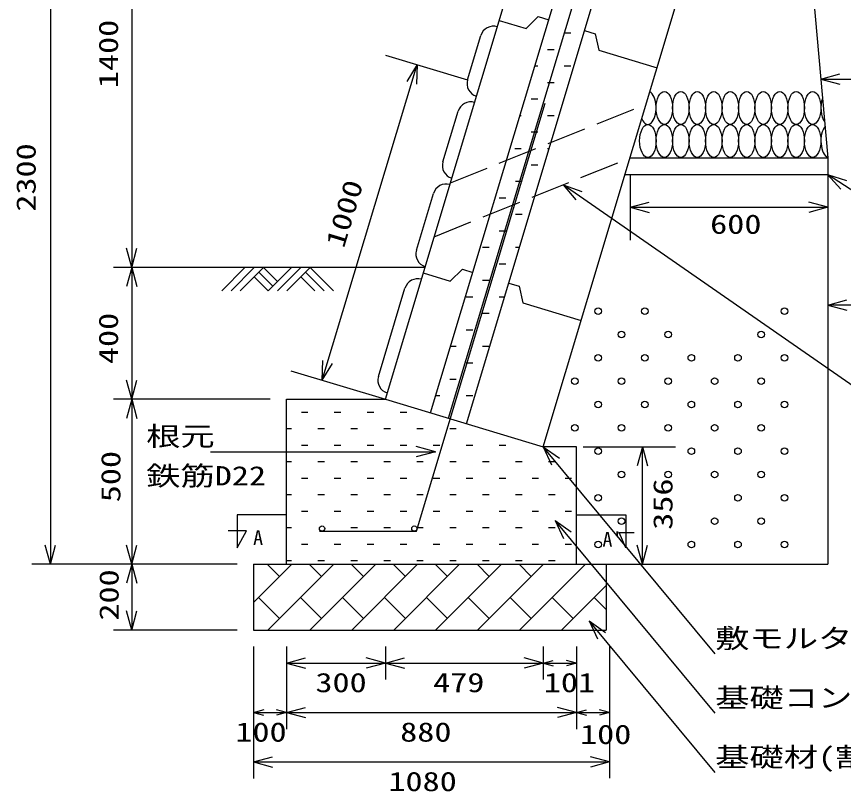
# Model space of a CAD drawing. Units: millimetres, scale not verified. Extents: x -10427 to 8480, y -7210 to 7278.
# Drawn here: x -5427 to -2918, y 790 to 3141 of the extents above; entities that cross this region are included whole.
import ezdxf
from ezdxf.enums import TextEntityAlignment as Align

# ---------------------------------------------------------------- set-up
doc = ezdxf.new("R2010")
doc.units = ezdxf.units.MM
doc.header["$LTSCALE"] = 40
doc.linetypes.add('DASHED3', pattern=[4, 3, -1])
doc.layers.add('0-0', color=7, linetype='Continuous')
doc.styles.add('ＭＳ ゴシック', font='')
doc.styles.get('ＭＳ ゴシック').set_extended_font_data('MS Gothic')

msp = doc.modelspace()

# ---------------------------------------------------------------- linework, layer by layer
at = {"layer": '0-0'}
for p, q in [((-5324.21, 3779.69), (-5324.21, 1479.69)), ((-3765.4, 3090.78), (-3745.4, 3090.78)), ((-3815.4, 3040.78), (-3795.4, 3040.78)), ((-4307.17, 3023.72), (-4058.18, 2948.87)), ((-4211.41, 2994.93), (-4242.97, 2943.9)), ((-3854.31, 2990.78), (-3845.4, 2990.78)), ((-3765.4, 2990.78), (-3745.4, 2990.78)), ((-2986.88, 2950.89), (-2928.93, 2966.42)), ((-3815.4, 2940.78), (-3795.4, 2940.78)), ((-2986.88, 2950.89), (-2257.62, 2950.89)), ((-2986.88, 2950.89), (-2928.93, 2935.36)), ((-3865.4, 2890.78), (-3845.4, 2890.78)), ((-3765.4, 2890.78), (-3765.33, 2890.78)), ((-3899.4, 2840.78), (-3895.4, 2840.78)), ((-3815.4, 2840.78), (-3795.4, 2840.78)), ((-3865.4, 2790.78), (-3845.4, 2790.78)), ((-3915.4, 2740.77), (-3895.4, 2740.77)), ((-3815.4, 2740.77), (-3810.43, 2740.77)), ((-3865.4, 2690.77), (-3845.4, 2690.77)), ((-3565.35, 2661.95), (-3565.35, 2461.95)), ((-2966.09, 2661.95), (-2926.04, 2617.27)), ((-2965.35, 2661.95), (-2965.35, 2461.95)), ((-3912.64, 2640.78), (-3892.64, 2640.78)), ((-3768.34, 2630.28), (-3729.58, 2584.48)), ((-3962.64, 2590.78), (-3942.64, 2590.78)), ((-3565.35, 2561.95), (-3507.39, 2577.48)), ((-3565.35, 2561.95), (-3507.39, 2546.42)), ((-2965.35, 2561.95), (-3023.3, 2577.48)), ((-3912.64, 2540.78), (-3892.64, 2540.78)), ((-3962.64, 2490.78), (-3942.64, 2490.78)), ((-5077.16, 2379.69), (-5092.69, 2437.65)), ((-5077.16, 2379.69), (-5061.63, 2437.65)), ((-4012.64, 2440.78), (-3992.64, 2440.78)), ((-3912.64, 2440.78), (-3900.61, 2440.78)), ((-3962.64, 2390.78), (-3942.64, 2390.78)), ((-4187.52, 2379.69), (-5132.95, 2379.69)), ((-5077.16, 2379.69), (-5092.69, 2321.74)), ((-5077.16, 2379.69), (-5061.63, 2321.74)), ((-4733.69, 2379.69), (-4804.4, 2308.98)), ((-4705.41, 2379.69), (-4776.12, 2308.98)), ((-4677.12, 2379.69), (-4747.83, 2308.98)), ((-4691.26, 2365.55), (-4648.84, 2323.12)), ((-4677.12, 2379.69), (-4634.7, 2337.27)), ((-4592.27, 2379.69), (-4662.98, 2308.98)), ((-4563.99, 2379.69), (-4634.7, 2308.98)), ((-4535.7, 2379.69), (-4606.41, 2308.98)), ((-4549.84, 2365.55), (-4493.28, 2308.98)), ((-4535.7, 2379.69), (-4464.99, 2308.98)), ((-4705.41, 2351.41), (-4662.98, 2308.98)), ((-4563.99, 2351.41), (-4521.56, 2308.98)), ((-4012.64, 2340.78), (-3992.64, 2340.78)), ((-4062.64, 2290.78), (-4042.64, 2290.78)), ((-3962.64, 2290.78), (-3945.71, 2290.78)), ((-2965.35, 2265.38), (-2907.39, 2249.85)), ((-4012.64, 2240.78), (-3992.64, 2240.78)), ((-3962.64, 2240.78), (-3960.74, 2240.78)), ((-4062.64, 2190.78), (-4042.64, 2190.78)), ((-4109.84, 2140.78), (-4092.64, 2140.78)), ((-4012.64, 2140.78), (-3992.64, 2140.78)), ((-4499.31, 2037.27), (-4497.49, 2097.24)), ((-4499.31, 2037.27), (-4467.75, 2088.3)), ((-4062.64, 2090.78), (-4042.64, 2090.78)), ((-4595.07, 2066.06), (-4307.78, 1979.69)), ((-5077.16, 1979.69), (-5092.69, 2037.65)), ((-5077.16, 1979.69), (-5061.63, 2037.65)), ((-4112.64, 2040.78), (-4092.64, 2040.78)), ((-4154.94, 1990.78), (-4142.64, 1990.78)), ((-4062.64, 1990.78), (-4042.64, 1990.78)), ((-4657.78, 1979.69), (-5132.95, 1979.69)), ((-5077.16, 1979.69), (-5092.69, 1921.74)), ((-5077.16, 1979.69), (-5061.63, 1921.74)), ((-4562.64, 1940.78), (-4542.64, 1940.78)), ((-4462.64, 1940.78), (-4442.64, 1940.78)), ((-4362.64, 1940.78), (-4342.64, 1940.78)), ((-4262.64, 1940.78), (-4242.64, 1940.78)), ((-4607.78, 1890.78), (-4592.64, 1890.78)), ((-4512.64, 1890.78), (-4492.64, 1890.78)), ((-4412.64, 1890.78), (-4392.64, 1890.78)), ((-4312.64, 1890.78), (-4292.64, 1890.78)), ((-4212.64, 1890.78), (-4192.64, 1890.78)), ((-4112.64, 1890.78), (-4092.64, 1890.78)), ((-4012.64, 1890.78), (-4012.01, 1890.78)), ((-4562.64, 1840.78), (-4542.64, 1840.78)), ((-4462.64, 1840.78), (-4442.64, 1840.78)), ((-4362.64, 1840.78), (-4342.64, 1840.78)), ((-4262.64, 1840.78), (-4242.64, 1840.78)), ((-4155.98, 1820.67), (-4213.93, 1836.2)), ((-4162.64, 1840.78), (-4142.64, 1840.78)), ((-4062.64, 1840.78), (-4042.64, 1840.78)), ((-3962.64, 1840.78), (-3942.64, 1840.78)), ((-3306.91, 1207.66), (-3828.78, 1835.69)), ((-3828.78, 1835.69), (-3779.79, 1801.04)), ((-3828.78, 1835.69), (-3803.68, 1781.19)), ((-3707.77, 1835.69), (-3427.78, 1835.69)), ((-3527.77, 1835.69), (-3543.3, 1777.74)), ((-3527.77, 1835.69), (-3512.25, 1777.74)), ((-3527.77, 1479.69), (-3527.77, 1835.69)), ((-4607.78, 1790.78), (-4592.64, 1790.78)), ((-4512.64, 1790.78), (-4492.64, 1790.78)), ((-4412.64, 1790.78), (-4392.64, 1790.78)), ((-4312.64, 1790.78), (-4292.64, 1790.78)), ((-4212.64, 1790.78), (-4192.64, 1790.78)), ((-4112.64, 1790.78), (-4092.64, 1790.78)), ((-4012.64, 1790.78), (-3992.64, 1790.78)), ((-3912.64, 1790.78), (-3892.64, 1790.78)), ((-3812.64, 1790.78), (-3792.64, 1790.78)), ((-4562.64, 1740.78), (-4542.64, 1740.78)), ((-4462.64, 1740.78), (-4442.64, 1740.78)), ((-4362.64, 1740.78), (-4342.64, 1740.78)), ((-4262.64, 1740.78), (-4242.64, 1740.78)), ((-4162.64, 1740.78), (-4142.64, 1740.78)), ((-4062.64, 1740.78), (-4042.64, 1740.78)), ((-3962.64, 1740.78), (-3942.64, 1740.78)), ((-3862.64, 1740.78), (-3842.64, 1740.78)), ((-3762.64, 1740.78), (-3742.64, 1740.78)), ((-4607.78, 1690.78), (-4592.64, 1690.78)), ((-4512.64, 1690.78), (-4492.64, 1690.78)), ((-4412.64, 1690.78), (-4392.64, 1690.78)), ((-4312.64, 1690.78), (-4292.64, 1690.78)), ((-4212.64, 1690.78), (-4192.64, 1690.78)), ((-4112.64, 1690.78), (-4092.64, 1690.78)), ((-4012.64, 1690.78), (-3992.64, 1690.78)), ((-3912.64, 1690.78), (-3892.64, 1690.78)), ((-3812.64, 1690.78), (-3792.64, 1690.78)), ((-4562.64, 1640.78), (-4542.64, 1640.78)), ((-4462.64, 1640.78), (-4442.64, 1640.78)), ((-4362.64, 1640.78), (-4342.64, 1640.78)), ((-4262.64, 1640.78), (-4242.64, 1640.78)), ((-4162.64, 1640.78), (-4142.64, 1640.78)), ((-4062.64, 1640.78), (-4042.64, 1640.78)), ((-3962.64, 1640.78), (-3942.64, 1640.78)), ((-3862.64, 1640.78), (-3842.64, 1640.78)), ((-3762.64, 1640.78), (-3742.64, 1640.78)), ((-3306.91, 1027.66), (-3792.52, 1612.06)), ((-3792.52, 1612.06), (-3743.53, 1577.41)), ((-3792.52, 1612.06), (-3767.42, 1557.56)), ((-4607.78, 1590.78), (-4592.64, 1590.78)), ((-4412.64, 1590.78), (-4392.64, 1590.78)), ((-4312.64, 1590.78), (-4292.64, 1590.78)), ((-4212.64, 1590.78), (-4192.64, 1590.78)), ((-4112.64, 1590.78), (-4092.64, 1590.78)), ((-4012.64, 1590.78), (-3992.64, 1590.78)), ((-3912.64, 1590.78), (-3892.64, 1590.78)), ((-3812.64, 1590.78), (-3792.64, 1590.78)), ((-5324.21, 1479.69), (-5339.74, 1537.65)), ((-5324.21, 1479.69), (-5308.68, 1537.65)), ((-5077.16, 1479.69), (-5092.69, 1537.65)), ((-5077.16, 1479.69), (-5061.63, 1537.65)), ((-4562.64, 1540.78), (-4542.64, 1540.78)), ((-4462.64, 1540.78), (-4442.64, 1540.78)), ((-4362.64, 1540.78), (-4342.64, 1540.78)), ((-4262.64, 1540.78), (-4242.64, 1540.78)), ((-4162.64, 1540.78), (-4142.64, 1540.78)), ((-4062.64, 1540.78), (-4042.64, 1540.78)), ((-3962.64, 1540.78), (-3942.64, 1540.78)), ((-3862.64, 1540.78), (-3842.64, 1540.78)), ((-3762.64, 1540.78), (-3742.64, 1540.78)), ((-3527.77, 1479.69), (-3543.3, 1537.65)), ((-3527.77, 1479.69), (-3512.25, 1537.65)), ((-4607.78, 1490.78), (-4592.64, 1490.78)), ((-4512.64, 1490.78), (-4492.64, 1490.78)), ((-4412.64, 1490.78), (-4392.64, 1490.78)), ((-4312.64, 1490.78), (-4292.64, 1490.78)), ((-4212.64, 1490.78), (-4192.64, 1490.78)), ((-4112.64, 1490.78), (-4092.64, 1490.78)), ((-4012.64, 1490.78), (-3992.64, 1490.78)), ((-3912.64, 1490.78), (-3892.64, 1490.78)), ((-3812.64, 1490.78), (-3792.64, 1490.78)), ((-4757.78, 1479.69), (-5380, 1479.69)), ((-5077.16, 1479.69), (-5092.69, 1421.74)), ((-5077.16, 1479.69), (-5061.63, 1421.74)), ((-4707.77, 1363.56), (-4591.64, 1479.69)), ((-4628.78, 1442.55), (-4665.92, 1479.69)), ((-4664.36, 1279.69), (-4464.36, 1479.69)), ((-4501.5, 1442.55), (-4538.64, 1479.69)), ((-4537.08, 1279.69), (-4337.08, 1479.69)), ((-4374.22, 1442.55), (-4411.36, 1479.69)), ((-4409.8, 1279.69), (-4209.8, 1479.69)), ((-4246.94, 1442.55), (-4284.08, 1479.69)), ((-4282.52, 1279.69), (-4082.52, 1479.69)), ((-4119.66, 1442.55), (-4156.8, 1479.69)), ((-4155.24, 1279.69), (-3955.24, 1479.69)), ((-3992.38, 1442.55), (-4029.52, 1479.69)), ((-4027.96, 1279.69), (-3827.96, 1479.69)), ((-3865.1, 1442.55), (-3902.24, 1479.69)), ((-3900.69, 1279.69), (-3700.68, 1479.69)), ((-3773.41, 1279.69), (-3637.78, 1415.32)), ((-4628.78, 1315.27), (-4692.42, 1378.91)), ((-4501.5, 1315.27), (-4565.14, 1378.91)), ((-4374.22, 1315.27), (-4437.86, 1378.91)), ((-4246.94, 1315.27), (-4310.58, 1378.91)), ((-4119.66, 1315.27), (-4183.3, 1378.91)), ((-3992.38, 1315.27), (-4056.02, 1378.91)), ((-3865.1, 1315.27), (-3928.74, 1378.91)), ((-3737.82, 1315.27), (-3801.46, 1378.91)), ((-3637.78, 1342.51), (-3674.18, 1378.92)), ((-5077.16, 1279.69), (-5092.69, 1337.65)), ((-5077.16, 1279.69), (-5061.63, 1337.65)), ((-3306.91, 847.66), (-3689, 1307.49)), ((-3689, 1307.49), (-3640.02, 1272.84)), ((-3689, 1307.49), (-3663.91, 1252.99)), ((-4757.78, 1279.69), (-5132.95, 1279.69)), ((-4707.77, 1229.69), (-4707.77, 829.69)), ((-4607.78, 1229.69), (-4607.78, 979.69)), ((-4307.78, 1229.69), (-4307.78, 1129.69)), ((-3828.86, 1229.69), (-3828.86, 1129.69)), ((-3727.77, 1229.69), (-3727.77, 979.69)), ((-3627.77, 1229.69), (-3627.77, 830.31)), ((-4607.78, 1179.69), (-4549.82, 1195.22)), ((-4607.78, 1179.69), (-4307.78, 1179.69)), ((-4607.78, 1179.69), (-4549.82, 1164.16)), ((-4307.78, 1179.69), (-4365.73, 1195.22)), ((-4307.78, 1179.69), (-4365.73, 1164.16)), ((-4307.78, 1179.69), (-4249.82, 1195.22)), ((-4307.78, 1179.69), (-4249.82, 1164.16)), ((-3828.86, 1179.69), (-3886.82, 1195.22)), ((-3828.86, 1179.69), (-3886.82, 1164.16)), ((-3828.86, 1179.69), (-3798.86, 1187.73)), ((-3828.86, 1179.69), (-3727.77, 1179.69)), ((-3727.77, 1179.69), (-3757.78, 1187.73)), ((-3727.77, 1179.69), (-3757.78, 1171.65)), ((-4707.77, 1029.69), (-4675.1, 1038.45)), ((-4707.77, 1029.69), (-4677.78, 1021.65)), ((-4607.78, 1029.69), (-4637.78, 1037.73)), ((-4607.78, 1029.69), (-4637.78, 1021.65)), ((-4607.78, 1029.69), (-4549.82, 1014.16)), ((-3727.77, 1029.69), (-3785.73, 1045.22)), ((-3727.77, 1029.69), (-3785.73, 1014.16)), ((-3727.77, 1029.69), (-3697.77, 1021.65)), ((-3727.77, 1029.69), (-3627.77, 1029.69)), ((-3627.77, 1029.69), (-3657.78, 1037.73)), ((-3627.77, 1029.69), (-3657.78, 1021.65)), ((-4707.77, 879.69), (-4649.82, 895.22)), ((-4707.77, 879.69), (-4649.82, 864.16)), ((-4707.77, 879.69), (-3637.78, 879.69)), ((-3627.77, 879.69), (-3685.73, 895.22)), ((-3627.77, 879.69), (-3685.73, 864.16))]:
    msp.add_line(p, q, dxfattribs=at)
at = {"layer": '0-0', "color": 2}
for p, q in [((-4307.78, 1979.69), (-3766.65, 3779.69)), ((-3828.78, 1835.69), (-3244.35, 3779.69)), ((-4170.66, 1938.47), (-3639.49, 3705.36)), ((-4061.49, 1905.65), (-3530.31, 3672.53)), ((-3034.54, 3479.69), (-2965.35, 2711.95)), ((-3880.73, 3104.36), (-3843.83, 3140.26)), ((-3843.83, 3140.26), (-3812.23, 3130.76)), ((-3962.3, 3128.89), (-3880.73, 3104.36)), ((-3703.05, 3097.94), (-3671.45, 3088.44)), ((-3671.45, 3088.44), (-3660.46, 3038.15)), ((-4058.18, 2948.87), (-4017.88, 3082.94)), ((-3660.46, 3038.15), (-3483.3, 2984.89)), ((-4133.04, 2699.88), (-4086.97, 2853.1)), ((-3580.38, 2661.95), (-2965.35, 2661.95)), ((-2965.35, 2661.12), (-2965.35, 1479.69)), ((-4213.65, 2431.73), (-4161.83, 2604.11)), ((-4192.62, 2362.76), (-4111.04, 2338.23)), ((-4074.15, 2374.13), (-4111.04, 2338.23)), ((-4074.15, 2374.13), (-4042.54, 2364.63)), ((-4328.81, 2048.67), (-4248.2, 2316.81)), ((-3933.37, 2331.81), (-3901.77, 2322.31)), ((-3901.77, 2322.31), (-3890.78, 2272.02)), ((-3890.78, 2272.02), (-3713.61, 2218.76)), ((-4607.78, 1479.69), (-4607.78, 1979.69)), ((-4607.78, 1979.69), (-4307.78, 1979.69)), ((-4307.78, 1979.69), (-3828.78, 1835.69)), ((-4707.77, 1479.69), (-4707.77, 1279.69)), ((-4707.77, 1479.69), (-3637.78, 1479.69)), ((-3637.78, 1479.69), (-3637.78, 1279.69)), ((-3637.78, 1479.69), (-2965.35, 1479.69)), ((-4707.77, 1279.69), (-3637.78, 1279.69))]:
    msp.add_line(p, q, dxfattribs=at)
at = {"layer": '0-0', "color": 5}
for p, q in [((-4116.07, 1922.06), (-3571.94, 3732.04)), ((-4213.78, 1579.69), (-3823.39, 2878.28)), ((-4507.78, 1579.69), (-4213.78, 1579.69))]:
    msp.add_line(p, q, dxfattribs=at)
at = {"layer": '0-0', "linetype": 'DASHED3'}
for p, q in [((-4110.56, 2635.69), (-3516.41, 2874.75)), ((-4159.51, 2472.89), (-3565.35, 2711.95))]:
    msp.add_line(p, q, dxfattribs=at)
at = {"layer": '0-0'}
for points in [[(-5077.16, 3779.69), (-5077.16, 2379.69), (-5077.16, 1979.69)], [(-4499.31, 2037.27), (-4211.41, 2994.93), (-4213.22, 2934.96)], [(-2794.3, 2549.86), (-2966.09, 2661.95), (-2909.07, 2643.29)], [(-2862.55, 2001.72), (-3768.34, 2630.28), (-3711.87, 2609.99)], [(-3565.35, 2561.95), (-2965.35, 2561.95), (-3023.3, 2546.42)], [(-2819, 2265.38), (-2965.35, 2265.38), (-2907.39, 2280.91)], [(-5077.16, 1979.69), (-5077.16, 1479.69), (-5077.16, 1279.69)], [(-4838.53, 1820.67), (-4155.98, 1820.67), (-4213.93, 1805.14)], [(-4307.78, 1179.69), (-3828.86, 1179.69), (-3798.86, 1171.65)], [(-4707.77, 1029.69), (-4607.78, 1029.69), (-4549.82, 1045.22)], [(-4607.78, 1029.69), (-3727.77, 1029.69), (-3697.77, 1037.73)]]:
    msp.add_lwpolyline(points, dxfattribs=at)
at = {"layer": '0-0', "color": 2}
for points in [[(-3565.35, 2711.95), (-2965.35, 2711.95), (-2965.35, 2661.95)], [(-3727.77, 1479.69), (-3727.77, 1835.69), (-3828.78, 1835.69)]]:
    msp.add_lwpolyline(points, dxfattribs=at)
at = {"layer": '0-0', "color": 3}
for points in [[(-4607.78, 1629.69), (-4757.78, 1629.69), (-4757.78, 1529.69), (-4729.04, 1580.52), (-4784.56, 1580.52)], [(-3727.78, 1629.69), (-3577.78, 1629.69), (-3577.78, 1529.69), (-3598.44, 1575.47), (-3553.01, 1575.47)]]:
    msp.add_lwpolyline(points, dxfattribs=at)
at = {"layer": '0-0'}
for centre in [(-3662.15, 2246.77), (-3520.73, 2246.77), (-3096.47, 2246.77), (-3591.44, 2176.06), (-3450.02, 2176.06), (-3167.18, 2176.06), (-3662.15, 2105.35), (-3520.73, 2105.35), (-3379.31, 2105.35), (-3237.89, 2105.35), (-3096.47, 2105.35), (-3732.86, 2034.64), (-3591.44, 2034.64), (-3450.02, 2034.64), (-3308.6, 2034.64), (-3167.18, 2034.64), (-3662.15, 1963.93), (-3520.73, 1963.93), (-3379.31, 1963.93), (-3237.89, 1963.93), (-3096.47, 1963.93), (-3732.86, 1893.21), (-3591.44, 1893.21), (-3450.02, 1893.21), (-3308.6, 1893.21), (-3167.18, 1893.22), (-3662.15, 1822.5), (-3379.31, 1822.5), (-3237.89, 1822.5), (-3096.47, 1822.5), (-3591.44, 1751.79), (-3450.02, 1751.79), (-3308.6, 1751.79), (-3167.18, 1751.79), (-3662.15, 1681.08), (-3237.89, 1681.08), (-3096.47, 1681.08), (-3591.44, 1610.37), (-3308.6, 1610.37), (-3167.18, 1610.37), (-3662.15, 1539.66), (-3379.31, 1539.66), (-3237.89, 1539.66), (-3096.47, 1539.66)]:
    msp.add_circle(centre, 10, dxfattribs=at)
at = {"layer": '0-0', "color": 5}
for centre in [(-4499.78, 1587.69), (-4219.93, 1587.69)]:
    msp.add_circle(centre, 8, dxfattribs=at)
at = {"layer": '0-0', "color": 2}
for centre, start, end in [((-3979.57, 3071.43), 73.26749, 163.26782), ((-4019.88, 2937.35), 163.26799, 253.26781), ((-4048.67, 2841.59), 73.26749, 163.26782), ((-4094.73, 2688.36), 163.26799, 253.26781), ((-4123.52, 2592.59), 73.26749, 163.26782), ((-4175.34, 2420.22), 163.26799, 253.26781), ((-4209.89, 2305.3), 73.26825, 163.26799), ((-4290.5, 2037.15), 163.26799, 253.26778)]:
    msp.add_arc(centre, 40, start, end, dxfattribs=at)
at = {"layer": '0-0'}
for centre, start_param, end_param in [((-3511.28, 2863.32), 2.3023177, 6.0397649), ((-2961.28, 2863.32), 0.9498731, 2.5483876), ((-2961.28, 2763.32), 0.5278518, 2.9704007)]:
    msp.add_ellipse(centre, major_axis=(0, 50), ratio=0.5, start_param=start_param, end_param=end_param, dxfattribs=at)
for centre in [(-3461.28, 2863.32), (-3411.28, 2863.32), (-3361.28, 2863.32), (-3311.28, 2863.32), (-3261.28, 2863.32), (-3211.28, 2863.32), (-3161.28, 2863.32), (-3111.28, 2863.32), (-3061.28, 2863.32), (-3011.28, 2863.32), (-3511.28, 2763.32), (-3461.28, 2763.32), (-3411.28, 2763.32), (-3361.28, 2763.32), (-3311.28, 2763.32), (-3261.28, 2763.32), (-3211.28, 2763.32), (-3161.28, 2763.32), (-3111.28, 2763.32), (-3061.28, 2763.32), (-3011.28, 2763.32)]:
    msp.add_ellipse(centre, major_axis=(0, 50), ratio=0.5, dxfattribs=at)

# ---------------------------------------------------------------- texts
at = {"layer": '0-0', "style": 'ＭＳ ゴシック', "width": 1.3}
for s, rotation, p in [('1400', 90, (-5101.38, 2923.45)), ('2300', 90, (-5351.23, 2548.66)), ('1000', 73.268, (-4417.01, 2430.11)), ('400', 90, (-5101.38, 2086.43)), ('500', 90, (-5094.1, 1667.48)), ('356', 90, (-3418.85, 1583.94)), ('200', 90, (-5099.54, 1308.48))]:
    msp.add_text(s, height=58.65, rotation=rotation, dxfattribs=at).set_placement(p, align=Align.BOTTOM_LEFT)
for s, p in [('600', (-3322.26, 2463.99)), ('根元', (-5033.53, 1820.67)), ('鉄筋D22', (-5033.53, 1700.67)), ('敷モルタル(厚さ均2cm)', (-3306.91, 1207.66)), ('300', (-4519.99, 1073.73)), ('479', (-4162.8, 1073.73)), ('101', (-3827.04, 1073.73)), ('基礎コンクリート', (-3306.91, 1027.66)), ('100', (-4762.88, 923.71)), ('880', (-4262.81, 923.71)), ('100', (-3717.03, 916.57)), ('基礎材(割ぐり石及び砕石)', (-3306.91, 847.66)), ('1080', (-4298.53, 773.69))]:
    msp.add_text(s, height=58.65, dxfattribs=at).set_placement(p, align=Align.BOTTOM_LEFT)
at = {"layer": '0-0', "color": 4, "style": 'ＭＳ ゴシック'}
for s, p in [('A', (-4708.85, 1525)), ("A'", (-3648.91, 1519.95))]:
    msp.add_text(s, height=43.99, dxfattribs=at).set_placement(p, align=Align.BOTTOM_LEFT)

doc.saveas('drawing.dxf')
